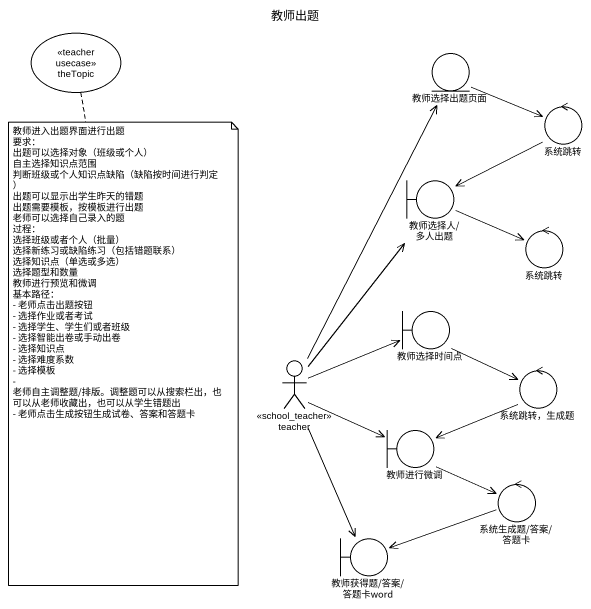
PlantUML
@startuml
title 教师出题
usecase theTopic <<teacher usecase>>
entity 教师选择出题页面
control 系统跳转
boundary "教师选择人/多人出题" as 教师选择人_多人出题
control "系统跳转" as 系统跳转_2
boundary 教师选择时间点
actor teacher <<school_teacher>>
control "系统跳转，生成题" as 系统跳转_生成题
boundary 教师进行微调
control "系统生成题/答案/答题卡" as 系统生成题_答案_答题卡
boundary "教师获得题/答案/答题卡word" as 教师获得题_答案_答题卡word
教师选择出题页面 -right-> 系统跳转
系统跳转 -left-> 教师选择人_多人出题
教师选择人_多人出题 -right-> 系统跳转_2
教师选择时间点 -right-> 系统跳转_生成题
teacher -up-> 教师选择出题页面
teacher -up-> 教师选择人_多人出题
teacher -right-> 教师选择时间点
teacher --> 教师进行微调
teacher --> 教师获得题_答案_答题卡word
系统跳转_生成题 -left-> 教师进行微调
教师进行微调 -right-> 系统生成题_答案_答题卡
系统生成题_答案_答题卡 -left-> 教师获得题_答案_答题卡word
note bottom of theTopic
  教师进入出题界面进行出题
  要求：
  出题可以选择对象（班级或个人）
  自主选择知识点范围
  判断班级或个人知识点缺陷（缺陷按时间进行判定）
  出题可以显示出学生昨天的错题
  出题需要模板，按模板进行出题
  老师可以选择自己录入的题
  过程：
  选择班级或者个人（批量）
  选择新练习或缺陷练习（包括错题联系）
  选择知识点（单选或多选）
  选择题型和数量
  教师进行预览和微调
  基本路径：
  - 老师点击出题按钮
  - 选择作业或者考试
  - 选择学生、学生们或者班级
  - 选择智能出卷或手动出卷
  - 选择知识点
  - 选择难度系数
  - 选择模板
  - 老师自主调整题/排版。调整题可以从搜索栏出，也可以从老师收藏出，也可以从学生错题出
  - 老师点击生成按钮生成试卷、答案和答题卡
end note
@enduml
